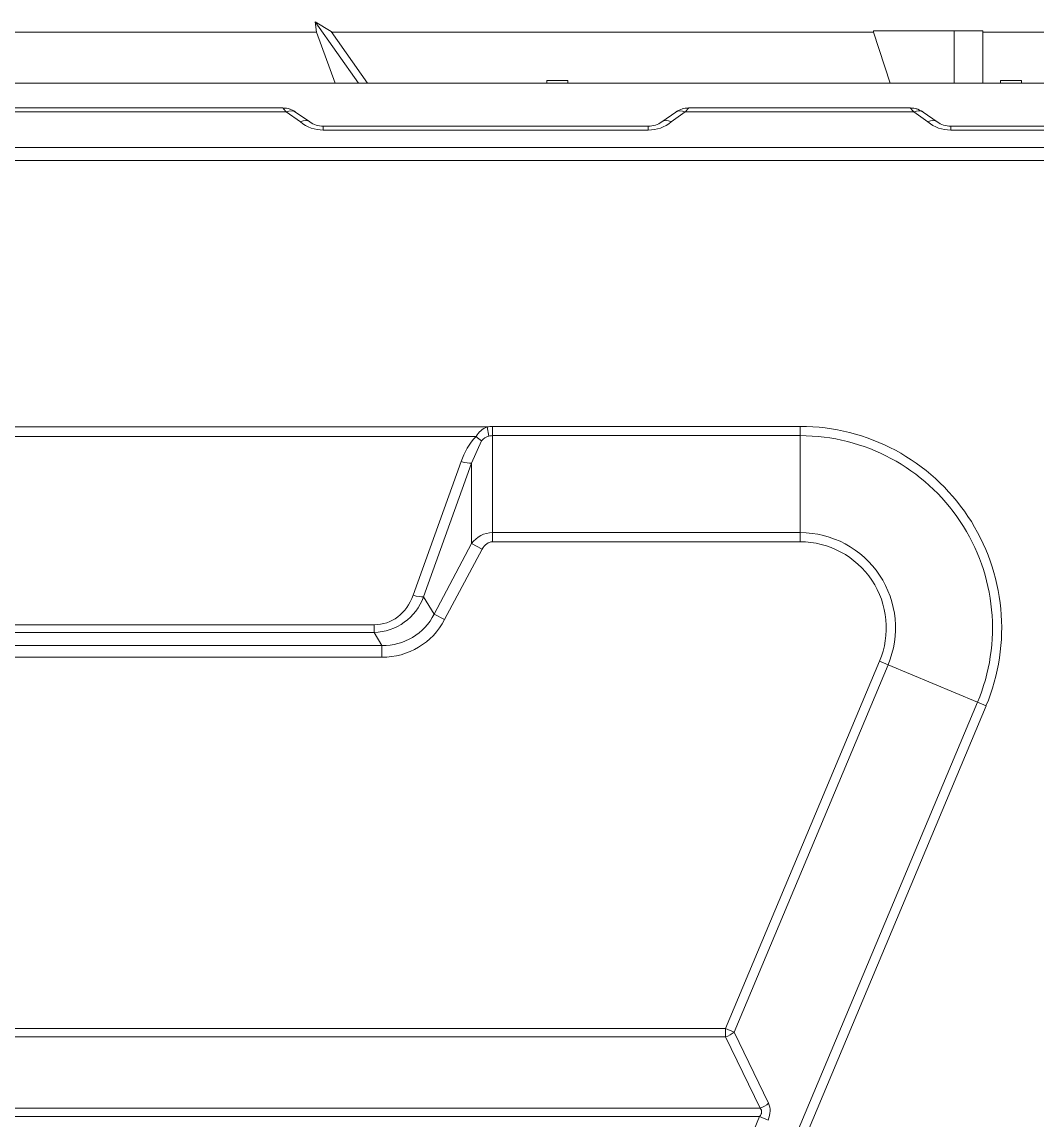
# Model space of a CAD drawing. Header units: millimetres. Extents: x 113490 to 142599, y -20467 to 115.
# Drawn here: x 124151.3 to 124539.5, y -6526.7 to -6106.8 of the extents above; entities that cross this region are included whole.
import ezdxf

# ---------------------------------------------------------------- set-up
doc = ezdxf.new("R2010")
doc.units = ezdxf.units.MM
doc.layers.add('DV1_0', color=7, linetype='Continuous')

msp = doc.modelspace()

# ---------------------------------------------------------------- linework, layer by layer
at = {"layer": 'DV1_0', "color": 7, "linetype": 'Continuous', "lineweight": 15}
for p, q in [((124263.41, -6106.81), (124269.51, -6110.43)), ((124263.41, -6106.81), (124263.9, -6110.72)), ((124279.94, -6130.18), (124263.41, -6106.81)), ((124263.9, -6110.72), (124038.62, -6110.72)), ((124263.9, -6110.72), (124271.1, -6130.18)), ((124283.47, -6130.18), (124269.51, -6110.43)), ((124477.02, -6110.72), (124269.54, -6110.72)), ((124476.96, -6110.18), (124477.02, -6110.72)), ((124476.96, -6110.18), (124507.79, -6110.18)), ((124477.02, -6110.72), (124483.32, -6130.18)), ((124507.79, -6110.18), (124518.81, -6110.18)), ((124507.79, -6110.18), (124507.79, -6130.18)), ((124518.81, -6110.18), (124518.81, -6130.18)), ((124605.42, -6110.72), (124518.81, -6110.72)), ((124648.6, -6130.18), (123654.69, -6130.18)), ((124360, -6129.18), (124352, -6129.18)), ((124352, -6129.18), (124352, -6130.18)), ((124360, -6130.18), (124360, -6129.18)), ((124533.56, -6129.18), (124525.56, -6129.18)), ((124525.56, -6129.18), (124525.56, -6130.18)), ((124533.56, -6130.18), (124533.56, -6129.18)), ((124251.04, -6139.68), (124051.48, -6139.68)), ((124255.95, -6141.28), (124255.71, -6141.11)), ((124261.34, -6145.05), (124255.95, -6141.28)), ((124401.37, -6141.28), (124395.99, -6145.05)), ((124401.61, -6141.11), (124401.37, -6141.28)), ((124491.04, -6139.68), (124406.28, -6139.68)), ((124495.71, -6141.11), (124495.95, -6141.28)), ((124495.95, -6141.28), (124501.34, -6145.05)), ((124390.82, -6146.68), (124266.5, -6146.68)), ((124506.5, -6146.68), (124630.82, -6146.68))]:
    msp.add_line(p, q, dxfattribs=at)
at = {"layer": 'DV1_0', "color": 7, "linetype": 'Continuous', "lineweight": 20}
for p, q in [((124252.37, -6141.22), (124050.15, -6141.22)), ((124257.76, -6144.99), (124252.37, -6141.22)), ((124404.95, -6141.22), (124399.57, -6144.99)), ((124492.37, -6141.22), (124404.95, -6141.22)), ((124492.37, -6141.22), (124497.76, -6144.99)), ((124266.5, -6146.68), (124266.5, -6148.14)), ((124390.82, -6146.68), (124390.82, -6148.14)), ((124506.5, -6148.14), (124506.5, -6146.68)), ((124390.82, -6148.14), (124266.5, -6148.14)), ((124506.5, -6148.14), (124630.82, -6148.14)), ((123593.64, -6154.76), (124708.88, -6154.76)), ((123593.64, -6159.73), (124708.88, -6159.73)), ((123973.38, -6261.68), (124329.14, -6261.68)), ((124329.14, -6261.68), (124329.84, -6265.18)), ((124331.25, -6261.47), (124448.92, -6261.47)), ((124331.25, -6261.47), (124331.25, -6265.01)), ((124331.25, -6302.08), (124331.25, -6265.01)), ((124331.25, -6265.01), (124448.92, -6265.01)), ((124448.92, -6265.01), (124448.92, -6261.47)), ((124448.92, -6302.08), (124448.92, -6265.01)), ((123977.58, -6265.31), (124324.94, -6265.31)), ((124323.26, -6275.5), (124327.04, -6266.97)), ((124300.89, -6326.01), (124319.27, -6274.91)), ((124304.88, -6326.6), (124323.26, -6275.5)), ((124323.26, -6306.3), (124323.26, -6275.5)), ((124331.25, -6305.61), (124331.25, -6302.08)), ((124331.25, -6302.08), (124448.92, -6302.08)), ((124448.92, -6305.61), (124448.92, -6302.08)), ((124308.92, -6333.22), (124323.26, -6306.3)), ((124327.25, -6308.43), (124323.26, -6306.3)), ((124331.25, -6305.61), (124448.92, -6305.61)), ((124312.91, -6335.35), (124327.25, -6308.43)), ((124304.88, -6326.6), (124308.92, -6333.22)), ((124312.91, -6335.35), (124308.92, -6333.22)), ((124016.58, -6337.31), (124285.94, -6337.31)), ((124016.58, -6340.3), (124285.94, -6340.3)), ((124285.94, -6340.3), (124285.94, -6337.31)), ((124285.94, -6340.3), (124288.93, -6345.2)), ((124013.6, -6345.2), (124288.93, -6345.2)), ((124288.93, -6349.73), (124288.93, -6345.2)), ((124013.6, -6349.73), (124288.93, -6349.73)), ((124479.29, -6351.28), (124420.39, -6491.73)), ((124482.55, -6352.64), (124423.65, -6493.1)), ((124479.29, -6351.28), (124482.55, -6352.64)), ((124482.55, -6352.64), (124516.74, -6366.98)), ((124516.74, -6366.98), (124241.93, -7022.32)), ((124520, -6368.35), (124245.19, -7023.69)), ((124516.74, -6366.98), (124520, -6368.35)), ((123882.13, -6491.73), (124420.39, -6491.73)), ((124420.39, -6491.73), (124420.39, -6494.93)), ((124420.39, -6491.73), (124423.65, -6493.1)), ((123882.13, -6494.93), (124420.39, -6494.93)), ((124420.39, -6494.93), (124433.57, -6522.15)), ((124423.65, -6493.1), (124436.83, -6520.32)), ((123868.95, -6522.15), (124433.57, -6522.15)), ((123869.12, -6525.35), (124433.4, -6525.35)), ((124433.4, -6525.35), (124359.44, -6701.73)), ((124433.4, -6525.35), (124436.66, -6526.72))]:
    msp.add_line(p, q, dxfattribs=at)
at = {"layer": 'DV1_0', "color": 7, "linetype": 'Continuous', "lineweight": 15}
for centre, radius, start, end in [((124251.83, -6145.14), 5.36, 69.9142, 97.2184), ((124251.04, -6147.99), 8.31, 55, 72.2319), ((124406.28, -6147.99), 8.31, 106.9484, 125), ((124405.48, -6144.96), 5.18, 82.4063, 109.1972), ((124491.84, -6144.96), 5.18, 70.8028, 97.5937), ((124491.04, -6147.99), 8.31, 55, 74.1034), ((124266.5, -6137.68), 9, 235, 270), ((124390.82, -6137.68), 9, 270, 305), ((124506.5, -6137.68), 9, 235, 270)]:
    msp.add_arc(centre, radius, start, end, dxfattribs=at)
at = {"layer": 'DV1_0', "color": 7, "linetype": 'Continuous', "lineweight": 20}
for centre, radius, start, end in [((124266.3, -6135), 13.14, 229.4667, 270.8885), ((124391.03, -6135), 13.14, 269.1115, 310.5333), ((124506.3, -6135), 13.14, 229.4667, 270.8885), ((124332, -6269.23), 8.07, 110.7215, 150.9615), ((124331.25, -6272.17), 10.7, 90.0205, 101.3741), ((124331.25, -6270.77), 5.76, 90.0565, 104.1625), ((124448.92, -6338.54), 77.07, 337.25, 90), ((124448.92, -6338.54), 73.54, 337.25, 90), ((124343.39, -6282.69), 25.34, 136.7081, 162.1283), ((124331.02, -6270.1), 5.06, 103.4595, 141.8119), ((124331.33, -6311.89), 9.82, 90.4762, 145.2659), ((124448.92, -6338.54), 36.46, 337.25, 90), ((124448.92, -6338.54), 32.93, 337.25, 90), ((124285.29, -6319.46), 20.85, 271.7853, 339.9934), ((124289.64, -6323.71), 21.5, 268.1141, 333.7439), ((124289.18, -6322.96), 26.77, 269.4613, 332.436)]:
    msp.add_arc(centre, radius, start, end, dxfattribs=at)
at = {"layer": 'DV1_0', "color": 7, "linetype": 'Continuous', "lineweight": 15}
for centre, major_axis, start_param, end_param in [((124252.37, -6146.39), (3.58, 5.11), 0, 0.82425), ((124404.95, -6146.39), (-3.58, 5.11), 5.458935, 6.283185), ((124492.37, -6146.39), (-3.58, -5.11), 3.141593, 3.965842), ((124257.76, -6150.16), (3.58, 5.11), 0, 0.82425), ((124399.57, -6150.16), (-3.58, 5.11), 5.458935, 6.283185), ((124497.76, -6150.16), (-3.58, -5.11), 3.141593, 3.965842)]:
    msp.add_ellipse(centre, major_axis=major_axis, ratio=0.647809, start_param=start_param, end_param=end_param, dxfattribs=at)
at = {"layer": 'DV1_0', "color": 7, "linetype": 'Continuous', "lineweight": 20}
for centre, major_axis, ratio, start_param, end_param in [((124324.94, -6263.77), (3.48, -3.59), 0.220719, 4.935998, 5.565263), ((124319.27, -6273.37), (4.7, -1.69), 0.292381, 4.817177, 5.822019), ((124331.24, -6312.67), (0.01, 7.05), 0.707954, 0.001094, 0.927445), ((124281.14, -6311.33), (-10.95, 24.71), 0.7344, 2.826953, 3.797155), ((124300.89, -6324.47), (4.7, -1.69), 0.292381, 4.817177, 5.822019), ((124420.39, -6491.73), (-4.5, -2.18), 0.600003, 1.288002, 2.057486), ((124433.57, -6518.95), (-4.5, -2.18), 0.600003, 1.288002, 2.057486), ((124425.82, -6526.72), (10.63, 7.07), 0.664977, 5.497797, 6.192529)]:
    msp.add_ellipse(centre, major_axis=major_axis, ratio=ratio, start_param=start_param, end_param=end_param, dxfattribs=at)
at = {"layer": 'DV1_0', "color": 7, "linetype": 'Continuous', "lineweight": 15}
for points, knots in [([(124251.15, -6139.82), (124251.14, -6139.81), (124251.12, -6139.78), (124251.09, -6139.75), (124251.07, -6139.72), (124251.06, -6139.7), (124251.05, -6139.69), (124251.05, -6139.68), (124251.04, -6139.68), (124251.04, -6139.68), (124251.04, -6139.68)], [0.7509567, 0.7509567, 0.7509567, 0.7509567, 0.7916016, 0.8314503, 0.8682579, 0.9005755, 0.9291212, 0.954231, 0.9772561, 1, 1, 1, 1]), ([(124406.28, -6139.68), (124406.28, -6139.68), (124406.28, -6139.68), (124406.28, -6139.68), (124406.27, -6139.69), (124406.26, -6139.7), (124406.25, -6139.72), (124406.23, -6139.75), (124406.2, -6139.78), (124406.18, -6139.8), (124406.17, -6139.82)], [0, 0, 0, 0, 0.0225374, 0.0454989, 0.0704143, 0.098741, 0.1307988, 0.1673279, 0.2070823, 0.2462765, 0.2462765, 0.2462765, 0.2462765]), ([(124491.04, -6139.68), (124491.04, -6139.68), (124491.04, -6139.68), (124491.05, -6139.68), (124491.05, -6139.69), (124491.06, -6139.7), (124491.07, -6139.72), (124491.09, -6139.75), (124491.12, -6139.78), (124491.14, -6139.8), (124491.15, -6139.82)], [0, 0, 0, 0, 0.0224356, 0.0453537, 0.0705465, 0.0992692, 0.1318335, 0.1687345, 0.2084763, 0.2462763, 0.2462763, 0.2462763, 0.2462763])]:
    msp.add_open_spline(points, degree=3, knots=knots, dxfattribs=at)
at = {"layer": 'DV1_0', "color": 7, "linetype": 'Continuous', "lineweight": 20}
for points, knots in [([(124252.37, -6141.22), (124252.33, -6141.18), (124252.25, -6141.09), (124252.15, -6140.98), (124252.04, -6140.86), (124251.95, -6140.76), (124251.86, -6140.66), (124251.78, -6140.56), (124251.7, -6140.48), (124251.63, -6140.39), (124251.56, -6140.31), (124251.49, -6140.24), (124251.44, -6140.17), (124251.38, -6140.1), (124251.33, -6140.04), (124251.28, -6139.98), (124251.23, -6139.92), (124251.19, -6139.87), (124251.16, -6139.84), (124251.15, -6139.82)], [0, 0, 0, 0, 0.0543588, 0.1067058, 0.1570709, 0.205627, 0.2525109, 0.2978687, 0.3418474, 0.3846002, 0.4262902, 0.467097, 0.5072271, 0.5469309, 0.586537, 0.626506, 0.6676125, 0.7095209, 0.7509567, 0.7509567, 0.7509567, 0.7509567]), ([(124406.17, -6139.82), (124406.17, -6139.82), (124406.16, -6139.83), (124406.13, -6139.87), (124406.09, -6139.92), (124406.05, -6139.98), (124406, -6140.04), (124405.94, -6140.1), (124405.89, -6140.17), (124405.83, -6140.24), (124405.77, -6140.31), (124405.7, -6140.39), (124405.62, -6140.48), (124405.55, -6140.56), (124405.46, -6140.66), (124405.37, -6140.76), (124405.28, -6140.86), (124405.18, -6140.98), (124405.07, -6141.09), (124404.99, -6141.18), (124404.95, -6141.22)], [0.2462765, 0.2462765, 0.2462765, 0.2462765, 0.2478004, 0.2893052, 0.3313103, 0.3725387, 0.4126163, 0.4523132, 0.4921018, 0.5323136, 0.5732018, 0.614975, 0.657814, 0.7018834, 0.7473364, 0.7943251, 0.84298, 0.893508, 0.9458809, 1, 1, 1, 1]), ([(124491.15, -6139.82), (124491.15, -6139.82), (124491.16, -6139.83), (124491.19, -6139.87), (124491.23, -6139.92), (124491.28, -6139.98), (124491.33, -6140.04), (124491.38, -6140.1), (124491.44, -6140.17), (124491.49, -6140.24), (124491.56, -6140.31), (124491.63, -6140.39), (124491.7, -6140.48), (124491.78, -6140.57), (124491.86, -6140.66), (124491.95, -6140.76), (124492.05, -6140.87), (124492.15, -6140.98), (124492.26, -6141.1), (124492.33, -6141.18), (124492.37, -6141.22)], [0.2462763, 0.2462763, 0.2462763, 0.2462763, 0.2491174, 0.2905793, 0.3326019, 0.3737722, 0.4137224, 0.4533359, 0.4930439, 0.5331815, 0.5739972, 0.6156977, 0.6584626, 0.7024547, 0.7478268, 0.7947289, 0.8432919, 0.8937212, 0.9459893, 1, 1, 1, 1]), ([(124433.57, -6522.15), (124433.66, -6522.24), (124433.81, -6522.42), (124433.99, -6522.7), (124434.11, -6522.99), (124434.17, -6523.28), (124434.19, -6523.58), (124434.16, -6523.89), (124434.08, -6524.22), (124433.93, -6524.57), (124433.71, -6524.96), (124433.52, -6525.22), (124433.4, -6525.35)], [0, 0, 0, 0, 0.103754, 0.201399, 0.295256, 0.386511, 0.476484, 0.567069, 0.661122, 0.762305, 0.874482, 1, 1, 1, 1])]:
    msp.add_open_spline(points, degree=3, knots=knots, dxfattribs=at)

doc.saveas('drawing.dxf')
